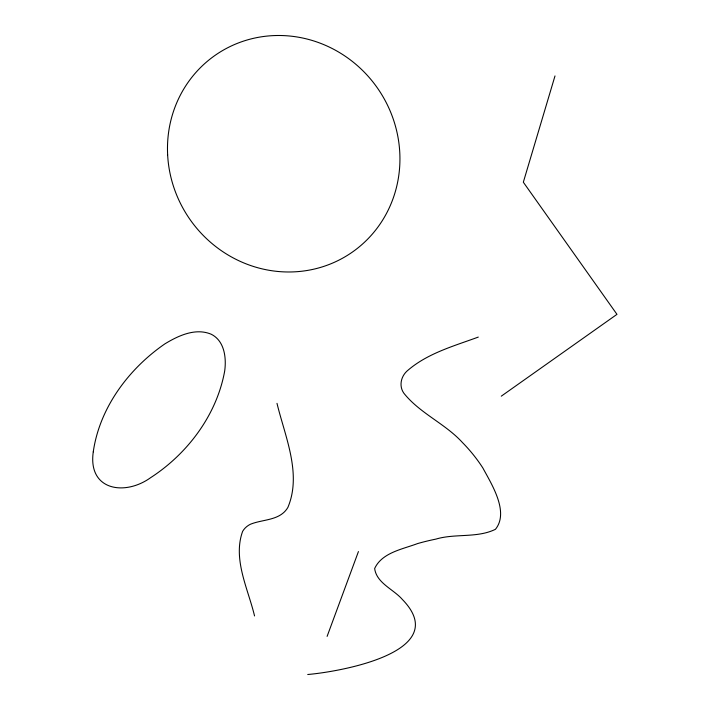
<?xml version="1.0" encoding="UTF-8"?>
<svg xmlns="http://www.w3.org/2000/svg" width="710" height="710" viewBox="0 0 710 710"><rect width="100%" height="100%" fill="white"/><g stroke="black" fill="none" stroke-linecap="round" stroke-linejoin="round"><path stroke-width="1.06" d="M554.998 75.934L523.332 182.213L616.972 314.344L501.278 396.171M327.106 636.382L358.435 551.563M478.291 337.081C453.61 346.161 426.799 353.456 406.732 371.321C400.777 377.019 398.905 386.346 403.901 393.269C420.018 413.477 445.241 423.604 462.583 442.676A158.525 139.772 17.8 0 1 482.862 467.979C491.462 484.025 509.434 511.981 495.447 529.305C477.147 538.286 455.243 533.29 435.878 539.112A219.949 182.168 9.2 0 0 417.569 543.576C402.605 549.229 381.98 552.558 374.649 568.524C376.584 583.176 393.517 589.238 402.375 599.48C453.743 652.339 338.679 671.873 307.732 674.5M254.544 615.943C248.127 588.883 232.569 559.276 242.607 531.399A22.276 19.41 23.1 0 1 250.337 524.291C262.94 519.081 279.882 520.847 287.834 507.526C302.07 473.881 284.985 436.49 276.998 403.351M93.267 451.844C87.721 490.388 124.703 496.334 150.618 477.679C187.644 453.708 216.825 414.791 224.697 370.948C226.508 357.796 224.493 340.889 211.269 334.259C195.561 327.594 178.343 335.661 164.871 343.88C128.741 368.756 99.595 407.744 93.267 451.844M167.64 154.842A119.946 114.47 55.8 0 0 347.039 255.591A119.946 114.47 55.8 0 0 336.442 50.792A119.946 114.47 55.8 0 0 167.64 154.842"/></g></svg>
